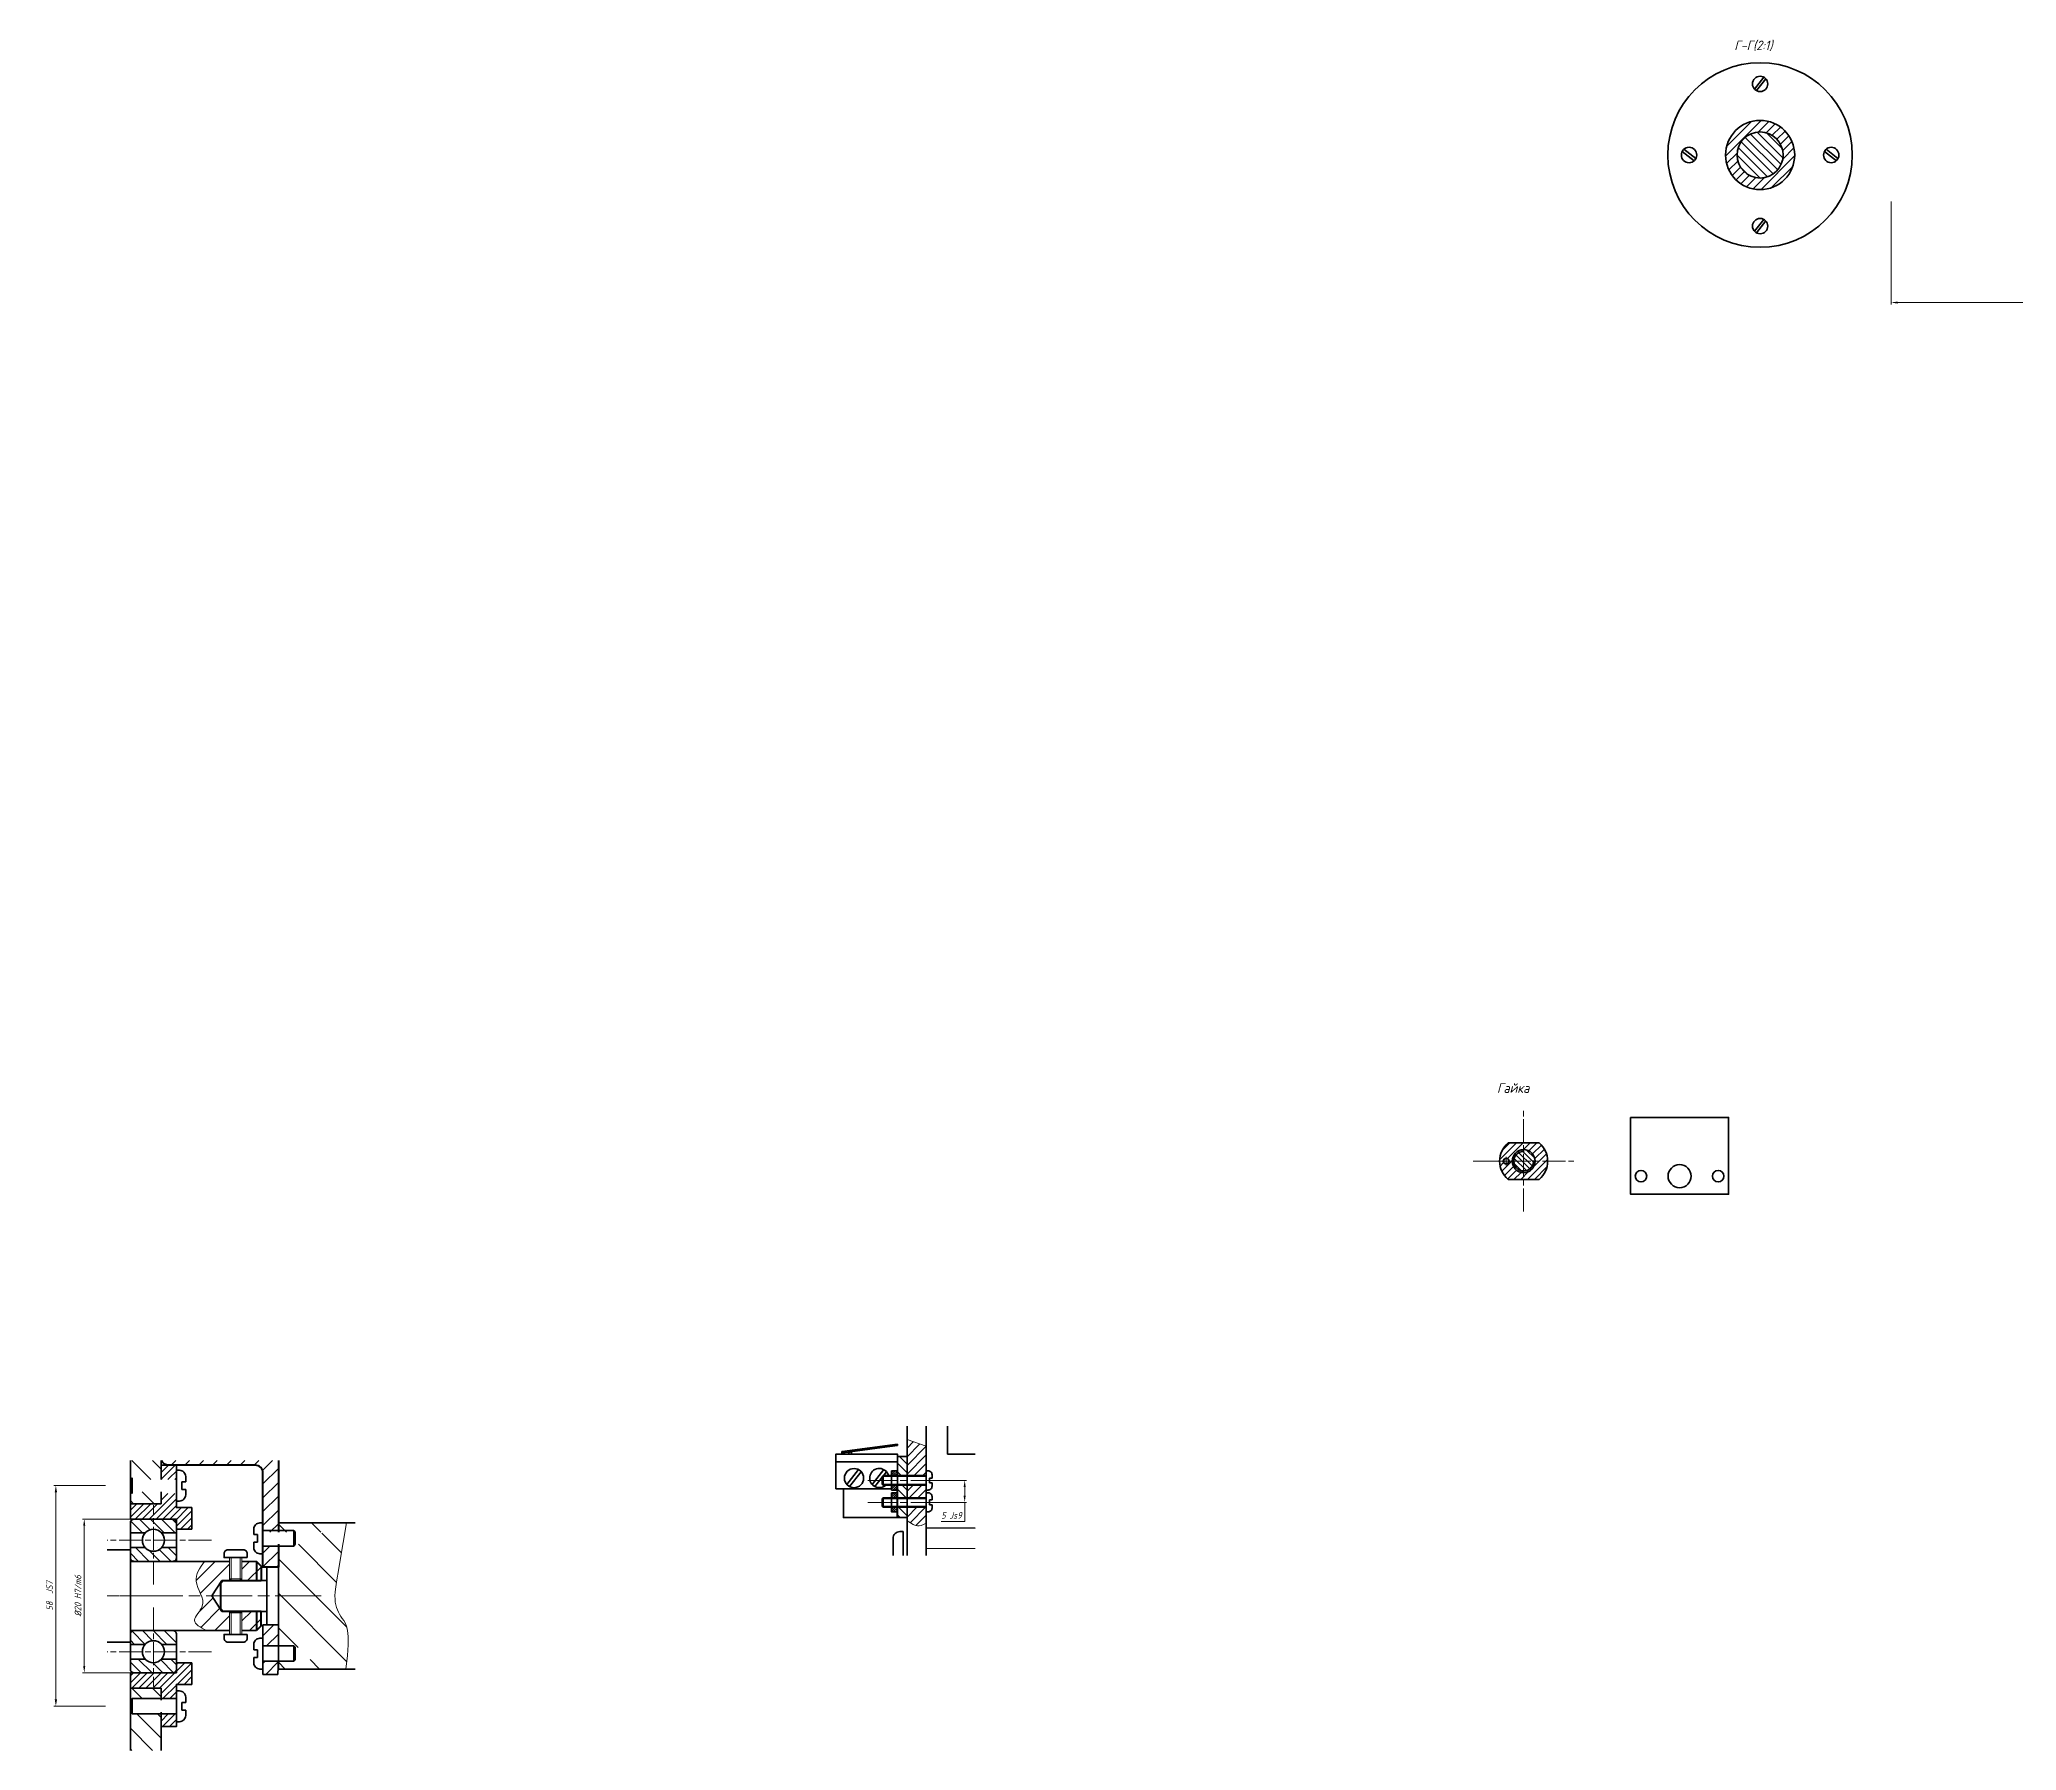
# Model space of a CAD drawing. Header units: millimetres. Extents: x -1043 to 2000, y -675 to 1302.
# Drawn here: x -1043 to -14, y -129 to 761 of the extents above; entities that cross this region are included whole.
import ezdxf

# ---------------------------------------------------------------- set-up
doc = ezdxf.new("R2010")
doc.units = ezdxf.units.MM
doc.linetypes.add('AM_ISO08W050', pattern=[18, 12, -1.5, 3, -1.5])
doc.linetypes.add('AM_ISO08W050x2', pattern=[9, 6, -0.75, 1.5, -0.75])
for name, color, linetype, lineweight in [('AM_0', 7, 'Continuous', 35), ('AM_0N', 7, 'Continuous', 15), ('AM_4', 3, 'Continuous', 15), ('AM_4N', 3, 'Continuous', 15), ('AM_5', 3, 'Continuous', 15), ('AM_6', 2, 'Continuous', 35), ('AM_7', 4, 'AM_ISO08W050', 15), ('AM_8', 1, 'Continuous', 15), ('основные', 7, 'Continuous', 35), ('оч жирные', 7, 'Continuous', 70), ('тонкие', 2, 'Continuous', 15)]:
    doc.layers.add(name, color=color, linetype=linetype, lineweight=lineweight)
doc.styles.get("Standard").update_dxf_attribs({"font": 'geniso.shx', "oblique": 15})
doc.dimstyles.new('AM_GOST$0', dxfattribs={"dimtxt": 3.5, "dimasz": 3.5, "dimexe": 1, "dimexo": 1, "dimgap": 1.5, "dimtad": 1, "dimtoh": 1, "dimtxsty": 'Standard', "dimcen": 0, "dimclrd": 256, "dimclre": 256, "dimclrt": 2, "dimadec": 0, "dimazin": 2, "dimtp": 0.1, "dimtm": 0.1, "dimtfac": 0.71, "dimtmove": 0, "dimatfit": 3, "dimfxl": 1, "dimtolj": 1, "dimlwd": -1, "dimlwe": -1, "dimarcsym": 1})
pattern_1 = [(45, (-519.0106, 515.6948), (-0.8980256, 0.8980256), [])]
pattern_2 = [(315, (-670.6802, 914.6167), (1.4142136, 1.4142136), [])]
pattern_3 = [(45, (-253.6205, -433.1247), (-0.8980256, 0.8980256), [])]
pattern_4 = [(45, (-253.62054, -433.12474), (-0.21213203, 0.21213203), [])]

# ---------------------------------------------------------------- blocks, each defined once
blk = doc.blocks.new('*U14')
at = {"layer": 'основные'}
for p, q in [((2.7, -3), (-3.5, 1.9)), ((3.5, -1.9), (-2.7, 3))]:
    blk.add_line(p, q, dxfattribs=at)
blk.add_circle((0, 0), 4, dxfattribs=at)
blk = doc.blocks.new('*U15')
at = {"layer": 'основные', "color": 0, "linetype": 'ByBlock', "lineweight": -2, "transparency": 16777216}
for p, rotation in [((1411.2, 761.7), 270.0000000000001), ((1448.2, 724.7), 180), ((1411.2, 687.7), 90.00000000000001)]:
    blk.add_blockref('*U14', p, dxfattribs=dict(at, rotation=rotation))
blk.add_blockref('*U14', (1374.2, 724.7), dxfattribs=at)
blk = doc.blocks.new('*D40')
at = {"layer": 'AM_5', "linetype": 'ByBlock', "transparency": 16777216}
for p, q in [((-79.6, 676.8), (-79.6, 623.3)), ((148.2, 676.8), (148.2, 623.3)), ((144.7, 624.3), (-76.1, 624.3))]:
    blk.add_line(p, q, dxfattribs=at)
at = {"layer": 'AM_5', "transparency": 16777216}
for points in [[(-76.1, 624.8), (-76.1, 623.7), (-79.6, 624.3)], [(144.7, 624.8), (144.7, 623.7), (148.2, 624.3)]]:
    blk.add_solid(points, dxfattribs=at)
at = {"layer": 'Defpoints', "color": 0, "transparency": 16777216}
for p in [(-79.6, 677.8), (148.2, 677.8), (-79.6, 624.3)]:
    blk.add_point(p, dxfattribs=at)
at = {"layer": 'AM_5', "color": 2, "transparency": 16777216, "insert": (34.3, 627.5), "char_height": 3.5, "attachment_point": 5}
blk.add_mtext('\\A1;230', dxfattribs=at)
blk = doc.blocks.new('GENZOOCBYQ3P5')
at = {"layer": 'AM_8'}
h = blk.add_hatch(dxfattribs=at)
h.set_pattern_fill('ANSI31', color=256, scale=1.2, angle=270, style=0)
h.set_pattern_definition([(315, (-710.963, 2939.867), (2.694077, 2.694077), [])])
h.paths.add_polyline_path([(-18.27, -37.7), (-18.27, -31.07), (-18.27, -28.21), (-25.82, -28.21), (-26.27, -27.77), (-26.27, -37.7)])
h.paths.add_polyline_path([(-18.27, -24.21), (-18.27, -21.51), (-26.27, -21.51), (-26.27, -24.64), (-25.82, -24.21)])
h.paths.add_polyline_path([(-18.27, 26.49), (-18.27, 29.63), (-25.82, 29.63), (-25.82, 29.19), (-26.27, 29.63), (-26.27, 26.49)])
h.paths.add_polyline_path([(-18.27, 32.76), (-18.27, 37.7), (-26.27, 37.7), (-26.27, 32.76), (-25.82, 33.19), (-25.82, 32.76)])
h = blk.add_hatch(dxfattribs=at)
h.set_pattern_fill('ANSI31', color=256, scale=0.4, angle=360, style=0)
h.set_pattern_definition(pattern_1)
h.paths.add_polyline_path([(-14.27, 32.76), (-14.27, 36.49), (-18.27, 36.49), (-18.27, 32.76)])
h.paths.add_polyline_path([(-15.27, 22.49, -0.414214), (-14.27, 21.49), (-14.27, 19.89), (-10.27, 19.89), (-10.27, 25.49), (-14.27, 25.49), (-14.27, 26.49), (-14.27, 29.19), (-18.27, 29.19), (-18.27, 26.49), (-20.17, 26.49), (-20.17, 22.49)])
h.paths.add_polyline_path([(-14.27, 33.19), (-14.27, 36.49), (-18.27, 36.49), (-18.27, 33.19)], flags=16)
h.paths.add_polyline_path([(-20.27, 22.49), (-20.27, 26.49), (-26.27, 26.49), (-26.27, 22.49)])
h.paths.add_polyline_path([(-14.27, -24.21), (-14.27, -21.51), (-14.27, -20.51), (-10.27, -20.51), (-10.27, -14.91), (-14.27, -14.91), (-14.27, -16.51, -0.414214), (-15.27, -17.51), (-20.17, -17.51), (-20.17, -21.51), (-18.27, -21.51), (-18.27, -24.21)])
h.paths.add_polyline_path([(-14.27, -31.51), (-14.27, -28.21), (-18.27, -28.21), (-18.27, -31.51)])
h.paths.add_polyline_path([(-20.27, -21.51), (-20.27, -17.51), (-26.27, -17.51), (-26.27, -21.51)])
h = blk.add_hatch(dxfattribs=at)
h.set_pattern_fill('ANSI31', color=256, scale=0.4, angle=360, style=0)
h.set_pattern_definition(pattern_1)
h.paths.add_polyline_path([(-14.27, 35.19), (-14.27, 36.49), (-18.27, 36.49), (-18.27, 33.19), (-14.27, 33.19)])
h = blk.add_hatch(dxfattribs=at)
h.set_pattern_fill('ANSI31', color=256, scale=0.8, angle=360)
h.set_pattern_definition([(45, (-710.963, 2939.867), (-1.7960512, 1.7960512), [])])
h.paths.add_polyline_path([(12.24, -10.51), (12.24, -5.01), (8.24, -5.01), (8.24, -10.41), (8.29, -10.51)])
h.paths.add_polyline_path([(12.24, 9.99), (12.24, 15.49), (8.29, 15.49), (8.24, 15.39), (8.24, 9.99)])
edge = h.paths.add_edge_path()
edge.add_line((12.24, 19.06), (12.24, 37.7))
edge.add_line((12.24, 37.7), (-18.11, 37.7))
edge.add_arc((-16.27, 38.49), 2, 203.4477, 270)
edge.add_line((-16.27, 36.49), (6.24, 36.49))
edge.add_arc((6.24, 34.49), 2, 0, 90, ccw=False)
edge.add_line((8.24, 34.49), (8.24, 19.59))
edge.add_line((8.24, 19.59), (8.54, 19.06))
edge.add_line((8.54, 19.06), (12.24, 19.06))
h.paths.add_polyline_path([(12.22, -14.51), (8.29, -14.51), (8.24, -14.61), (8.24, -17.91), (12.11, -17.91)])
h = blk.add_hatch(dxfattribs=at)
h.set_pattern_fill('_U', color=256, scale=2, angle=315, style=0, pattern_type=0)
h.set_pattern_definition(pattern_2)
edge = h.paths.add_edge_path()
edge.add_line((-26.27, 21.49), (-26.27, 18.91))
edge.add_line((-26.27, 18.91), (-22.4, 18.91))
edge.add_arc((-20.27, 16.99), 2.86, 402.0077, 497.9923, ccw=False)
edge.add_line((-18.15, 18.91), (-14.27, 18.91))
edge.add_line((-14.27, 18.91), (-14.27, 21.49))
edge.add_arc((-15.27, 21.49), 1, 360, 450)
edge.add_line((-15.27, 22.49), (-25.27, 22.49))
edge.add_arc((-25.27, 21.49), 1, 450, 540)
h = blk.add_hatch(dxfattribs=at)
h.set_pattern_fill('ANSI31', color=256, scale=2, angle=270)
h.set_pattern_definition([(315, (-710.963, 2939.867), (4.490128, 4.490128), [])])
h.paths.add_polyline_path([(23.44, -10.94), (24.34, -12.51), (23.44, -14.07), (12.24, -14.07), (12.24, -16.51), (29.83, -16.51), (30.23, -12.96), (30.41, -10.19), (30.4, -8.07), (30.26, -6.48), (30, -5.33), (29.66, -4.5), (29.28, -3.88), (28.89, -3.35), (28.52, -2.83), (28.18, -2.28), (27.87, -1.71), (27.6, -1.11), (27.37, -0.48), (27.19, 0.19), (27.06, 0.9), (26.99, 1.67), (26.98, 2.5), (27.05, 3.53), (27.21, 4.89), (27.48, 6.71), (27.88, 9.15), (28.42, 12.33), (29.11, 16.4), (29.99, 21.49), (12.24, 21.49), (12.24, 19.06), (23.44, 19.06), (24.34, 17.49), (23.44, 15.93), (16.66, 15.93), (16.24, 15.49), (12.24, 15.49), (12.24, -10.51), (16.24, -10.51), (16.66, -10.94)])
h = blk.add_hatch(dxfattribs=at)
h.set_pattern_fill('_U', color=256, scale=2, angle=315, style=0, pattern_type=0)
h.set_pattern_definition(pattern_2)
edge = h.paths.add_edge_path()
edge.add_line((-14.27, 12.49), (-14.27, 15.08))
edge.add_line((-14.27, 15.08), (-18.15, 15.08))
edge.add_arc((-20.27, 16.99), 2.86, 222.0077, 317.9923, ccw=False)
edge.add_line((-22.4, 15.08), (-26.27, 15.08))
edge.add_line((-26.27, 15.08), (-26.27, 12.49))
edge.add_arc((-25.27, 12.49), 1, 540, 630)
edge.add_line((-25.27, 11.49), (-15.27, 11.49))
edge.add_arc((-15.27, 12.49), 1, 270, 360)
h = blk.add_hatch(dxfattribs=at)
h.set_pattern_fill('ANSI31', color=256)
h.set_pattern_definition([(45, (-435.135, -297.869), (-2.245064, 2.245064), [])])
h.paths.add_polyline_path([(7.73, -5.31), (7.73, -1.51), (6.53, -1.51), (2.73, -1.51), (2.73, -1.93), (2.73, -5.76), (2.73, -6.18), (2.73, -6.51), (6.53, -6.51)])
h.paths.add_polyline_path([(7.73, 6.49), (7.73, 10.29), (6.53, 11.49), (2.73, 11.49), (2.73, 11.17), (2.73, 10.74), (2.73, 6.92), (2.73, 6.49), (6.53, 6.49)])
edge = h.paths.add_edge_path()
edge.add_spline(control_points=[(-7.75, 2.5), (-8.23, 3.78), (-10.14, 6.91), (-8.17, 9.8), (-7.01, 11.49)], knot_values=[0, 0, 0, 0, 1.96776, 4.763637, 4.763637, 4.763637, 4.763637], degree=3, periodic=0)
edge.add_line((-7.01, 11.49), (-0.47, 11.49))
edge.add_line((-0.47, 11.49), (-0.47, 11.17))
edge.add_line((-0.47, 11.17), (-0.47, 10.74))
edge.add_line((-0.47, 10.74), (-0.47, 6.92))
edge.add_line((-0.47, 6.92), (-0.47, 6.49))
edge.add_line((-0.47, 6.49), (-2.16, 6.49))
edge.add_line((-2.16, 6.49), (-2.42, 6.49))
edge.add_line((-2.42, 6.49), (-5.04, 2.5))
edge.add_line((-5.04, 2.5), (-7.75, 2.5))
edge = h.paths.add_edge_path()
edge.add_line((-0.47, -6.51), (-0.47, -6.18))
edge.add_line((-0.47, -6.18), (-0.47, -5.76))
edge.add_line((-0.47, -5.76), (-0.47, -1.93))
edge.add_line((-0.47, -1.93), (-0.47, -1.51))
edge.add_line((-0.47, -1.51), (-2.16, -1.51))
edge.add_line((-2.16, -1.51), (-2.42, -1.51))
edge.add_line((-2.42, -1.51), (-5.05, 2.5))
edge.add_line((-5.05, 2.5), (-7.75, 2.5))
edge.add_spline(control_points=[(-7.75, 2.5), (-7.42, 1.6), (-6.96, -0.65), (-11.18, -4.04), (-7.99, -5.68), (-6.39, -6.51)], knot_values=[4.763637, 4.763637, 4.763637, 4.763637, 6.139018, 8.229093, 10.320037, 10.320037, 10.320037, 10.320037], degree=3, periodic=0)
edge.add_line((-6.39, -6.51), (-0.47, -6.51))
h = blk.add_hatch(dxfattribs=at)
h.set_pattern_fill('_U', color=256, scale=2, angle=315, style=0, pattern_type=0)
h.set_pattern_definition(pattern_2)
edge = h.paths.add_edge_path()
edge.add_arc((-15.27, -7.51), 1, 360, 450)
edge.add_line((-15.27, -6.51), (-25.27, -6.51))
edge.add_arc((-25.27, -7.51), 1, 450, 540)
edge.add_line((-26.27, -7.51), (-26.27, -10.09))
edge.add_line((-26.27, -10.09), (-22.4, -10.09))
edge.add_arc((-20.27, -12.01), 2.86, 402.0077, 497.9923, ccw=False)
edge.add_line((-18.15, -10.09), (-14.27, -10.09))
edge.add_line((-14.27, -10.09), (-14.27, -7.51))
h = blk.add_hatch(dxfattribs=at)
h.set_pattern_fill('_U', color=256, scale=2, angle=315, style=0, pattern_type=0)
h.set_pattern_definition(pattern_2)
edge = h.paths.add_edge_path()
edge.add_line((-22.4, -13.92), (-26.27, -13.92))
edge.add_line((-26.27, -13.92), (-26.27, -16.51))
edge.add_arc((-25.27, -16.51), 1, 540, 630)
edge.add_line((-25.27, -17.51), (-15.27, -17.51))
edge.add_arc((-15.27, -16.51), 1, 270, 360)
edge.add_line((-14.27, -16.51), (-14.27, -13.92))
edge.add_line((-14.27, -13.92), (-18.15, -13.92))
edge.add_arc((-20.27, -12.01), 2.86, 222.0077, 317.9923, ccw=False)
at = {"layer": 'AM_0'}
for p, q in [((-26.27, 14.49), (-32.27, 14.49)), ((-26.27, -9.51), (-32.27, -9.51))]:
    blk.add_line(p, q, dxfattribs=at)
at = {"layer": 'AM_0N'}
for p, q in [((-1.87, 12.49), (-0.47, 12.49)), ((-0.47, 12.49), (-0.47, 11.17)), ((-0.47, 12.49), (2.73, 12.49)), ((-0.47, 11.17), (-0.47, 10.74)), ((-0.47, 10.74), (-0.47, 6.92)), ((2.73, 12.49), (4.13, 12.49)), ((2.73, 12.49), (2.73, 11.17)), ((2.73, 11.17), (2.73, 10.74)), ((2.73, 10.74), (2.73, 6.92)), ((-0.47, 6.92), (-0.04, 6.49)), ((2.73, 6.92), (-0.47, 6.92)), ((2.3, 6.49), (-0.04, 6.49)), ((2.73, 6.92), (2.3, 6.49)), ((-0.47, -1.93), (-0.04, -1.51)), ((-0.47, -5.76), (-0.47, -1.93)), ((2.73, -1.93), (-0.47, -1.93)), ((2.3, -1.51), (-0.04, -1.51)), ((2.73, -1.93), (2.3, -1.51)), ((2.73, -5.76), (2.73, -1.93)), ((-1.87, -7.51), (-0.47, -7.51)), ((-0.47, -6.18), (-0.47, -5.76)), ((-0.47, -7.51), (-0.47, -6.18)), ((-0.47, -7.51), (2.73, -7.51)), ((2.73, -6.18), (2.73, -5.76)), ((2.73, -7.51), (2.73, -6.18)), ((2.73, -7.51), (4.13, -7.51))]:
    blk.add_line(p, q, dxfattribs=at)
at = {"layer": 'AM_4'}
for p, q in [((29.99, 21.49), (29.11, 16.4)), ((29.11, 16.4), (28.42, 12.33)), ((28.42, 12.33), (27.88, 9.15)), ((-0.47, 6.92), (-0.47, 6.49)), ((2.73, 6.92), (2.73, 6.49)), ((27.48, 6.71), (27.21, 4.89)), ((27.88, 9.15), (27.48, 6.71)), ((27.05, 3.53), (26.98, 2.5)), ((26.98, 2.5), (26.99, 1.67)), ((26.99, 1.67), (27.06, 0.9)), ((27.21, 4.89), (27.05, 3.53)), ((27.06, 0.9), (27.19, 0.19)), ((27.19, 0.19), (27.37, -0.48)), ((-0.47, -1.93), (-0.47, -1.51)), ((2.73, -1.93), (2.73, -1.51)), ((27.37, -0.48), (27.6, -1.11)), ((27.6, -1.11), (27.87, -1.71)), ((27.87, -1.71), (28.18, -2.28)), ((28.18, -2.28), (28.52, -2.83)), ((28.52, -2.83), (28.89, -3.35)), ((28.89, -3.35), (29.28, -3.88)), ((29.28, -3.88), (29.66, -4.5)), ((29.66, -4.5), (30, -5.33)), ((30, -5.33), (30.26, -6.48)), ((30.41, -10.19), (30.23, -12.96)), ((30.26, -6.48), (30.4, -8.07)), ((30.4, -8.07), (30.41, -10.19)), ((30.23, -12.96), (29.83, -16.51))]:
    blk.add_line(p, q, dxfattribs=at)
at = {"layer": 'AM_4N'}
for p, q in [((-0.04, 6.49), (-0.04, 12.49)), ((2.3, 6.49), (2.3, 12.49)), ((-0.04, -1.51), (-0.04, -7.51)), ((2.3, -1.51), (2.3, -7.51))]:
    blk.add_line(p, q, dxfattribs=at)
at = {"layer": 'AM_7', "linetype": 'AM_ISO08W050x2'}
for p, q in [((-20.27, 5.49), (-20.27, 26.09)), ((-5.17, 16.99), (-32.27, 16.99)), ((-20.27, 2.49), (-32.27, 2.49)), ((-20.27, -0.51), (-20.27, -21.1)), ((-5.17, -12.01), (-32.27, -12.01)), ((-5.17, -12.01), (-32.27, -12.01))]:
    blk.add_line(p, q, dxfattribs=at)
at = {"layer": 'AM_7'}
blk.add_line((23.42, 2.49), (-32.27, 2.5), dxfattribs=at)
at = {"layer": 'основные'}
for p, q in [((-26.27, 37.7), (-26.27, 26.49)), ((-18.27, 37.7), (-18.27, 32.76)), ((-18.27, 36.49), (-18.27, 37.7)), ((-26.27, 32.76), (-25.82, 33.19)), ((-26.27, 29.63), (-26.27, 32.76)), ((-25.82, 29.19), (-25.82, 33.19)), ((-12.87, 30.19), (-12.87, 32.19)), ((-12.87, 32.19), (-11.87, 32.19)), ((-25.82, 29.19), (-26.27, 29.63)), ((-26.27, 26.49), (-18.27, 26.49)), ((-18.27, 26.49), (-18.27, 29.63)), ((-11.87, 30.19), (-12.87, 30.19)), ((-15.27, 22.49), (-18.27, 22.49)), ((-15.27, 22.49), (-14.27, 22.49)), ((-14.27, 22.49), (-14.27, 21.49)), ((-14.27, 21.49), (-14.27, 11.49)), ((-14.27, 15.08), (-14.27, 21.49)), ((-22.4, 18.91), (-26.27, 18.91)), ((-14.27, 18.91), (-18.15, 18.91)), ((-10.27, 19.89), (-14.27, 19.89)), ((6.84, 18.49), (5.84, 18.49)), ((5.84, 16.49), (6.84, 16.49)), ((6.84, 16.49), (6.84, 18.49)), ((8.24, 19.49), (16.24, 19.49)), ((16.24, 15.49), (8.24, 15.49)), ((16.24, 19.49), (16.24, 15.49)), ((16.66, 19.06), (16.24, 19.49)), ((16.24, 15.49), (16.66, 15.93)), ((16.66, 15.93), (16.66, 19.06)), ((-22.4, 15.08), (-26.27, 15.08)), ((-26.27, -9.51), (-26.27, 14.49)), ((-26.27, 11.49), (-0.47, 11.49)), ((-14.27, 15.08), (-18.15, 15.08)), ((2.73, 11.49), (6.53, 11.49)), ((-5.04, 2.5), (-2.42, 6.49)), ((-2.42, 6.49), (-2.16, 6.49)), ((-26.27, 2.49), (-26.27, -6.51)), ((-5.05, 2.49), (-2.42, -1.51)), ((12.24, 2.49), (12.24, -7.91)), ((-2.16, -1.51), (-2.42, -1.51)), ((12.24, -5.01), (8.24, -5.01)), ((8.24, -5.01), (8.24, -17.91)), ((-26.27, -6.51), (-0.47, -6.51)), ((-22.4, -10.09), (-26.27, -10.09)), ((-14.27, -10.09), (-18.15, -10.09)), ((2.73, -6.51), (6.53, -6.51)), ((-22.4, -13.92), (-26.27, -13.92)), ((-14.27, -13.92), (-18.15, -13.92)), ((6.84, -11.51), (5.84, -11.51)), ((5.84, -13.51), (6.84, -13.51)), ((6.84, -13.51), (6.84, -11.51)), ((8.24, -10.51), (16.24, -10.51)), ((16.24, -14.51), (8.24, -14.51)), ((12.11, -17.91), (12.24, -14.07)), ((16.24, -10.51), (16.24, -14.51)), ((16.66, -10.94), (16.24, -10.51)), ((16.24, -14.51), (16.66, -14.07)), ((16.66, -14.07), (16.66, -10.94)), ((-14.27, -17.51), (-15.37, -17.51)), ((-14.27, -16.51), (-14.27, -17.51)), ((8.24, -17.91), (12.11, -17.91)), ((-26.27, -21.51), (-26.27, -37.7)), ((-18.27, -21.51), (-26.27, -21.51)), ((-25.82, -24.21), (-26.27, -24.64)), ((-26.27, -24.64), (-26.27, -27.77)), ((-14.27, -24.21), (-25.82, -24.21)), ((-25.82, -24.21), (-25.82, -28.21)), ((-18.27, -21.51), (-18.27, -24.64)), ((-18.27, -24.64), (-18.27, -21.51)), ((-11.87, -25.21), (-12.87, -25.21)), ((-12.87, -25.21), (-12.87, -27.21)), ((-26.27, -27.77), (-25.82, -28.21)), ((-25.82, -28.21), (-14.27, -28.21)), ((-18.27, -31.07), (-18.27, -27.77)), ((-18.27, -27.77), (-18.27, -27.94)), ((-12.87, -27.21), (-11.87, -27.21)), ((-18.27, -37.7), (-18.27, -31.07))]:
    blk.add_line(p, q, dxfattribs=at)
for points in [[(-18.27, 32.76), (-18.27, 36.49), (-14.27, 36.49), (-14.27, 26.49), (-14.27, 25.49), (-10.27, 25.49), (-10.27, 19.89), (-14.27, 19.89), (-14.27, 21.49, 0.414214), (-15.27, 22.49), (-26.27, 22.49), (-26.27, 26.49)], [(-11.87, 32.19), (-11.87, 33.59, 0.414214), (-13.47, 35.19), (-14.27, 35.19), (-14.27, 27.19), (-13.47, 27.19, 0.414214), (-11.87, 28.79), (-11.87, 30.19)], [(-26.27, 12.49), (-26.27, 21.49, -0.414214), (-25.27, 22.49), (-15.27, 22.49, -0.414214), (-14.27, 21.49), (-14.27, 12.49, -0.414214), (-15.27, 11.49), (-25.27, 11.49, -0.414214), (-26.27, 12.49, -1.655741)], [(5.84, 18.49), (5.84, 19.89, -0.414214), (7.44, 21.49), (8.24, 21.49), (8.24, 13.49), (7.44, 13.49, -0.414214), (5.84, 15.09), (5.84, 16.49)], [(-26.27, -7.51), (-26.27, -16.51, 0.414214), (-25.27, -17.51), (-15.27, -17.51, 0.414214), (-14.27, -16.51), (-14.27, -7.51, 0.414214), (-15.27, -6.51), (-25.27, -6.51, 0.414214), (-26.27, -7.51, 1.655741)], [(5.84, -11.51), (5.84, -10.11, -0.414214), (7.44, -8.51), (8.24, -8.51), (8.24, -16.51), (7.44, -16.51, -0.414214), (5.84, -14.91), (5.84, -13.51)], [(-18.27, -27.77), (-18.27, -31.51), (-14.27, -31.51), (-14.27, -21.51), (-14.27, -20.51), (-10.27, -20.51), (-10.27, -14.91), (-14.27, -14.91), (-14.27, -16.51, -0.414214), (-15.27, -17.51), (-26.27, -17.51), (-26.27, -21.51)], [(-11.87, -27.21), (-11.87, -28.61, -0.414214), (-13.47, -30.21), (-14.27, -30.21), (-14.27, -22.21), (-13.47, -22.21, -0.414214), (-11.87, -23.81), (-11.87, -25.21)]]:
    blk.add_lwpolyline(points, format="xyb", dxfattribs=at)
for points in [[(-26.27, 22.49), (-26.27, 26.49), (-18.27, 26.49), (-18.27, 29.63)], [(12.24, 19.06), (12.24, 21.49), (32.27, 21.49)], [(32.27, -16.51), (12.24, -16.51), (12.24, 15.93)], [(7.73, 6.49), (9.24, 6.49), (9.24, -1.51), (7.73, -1.51)], [(-26.27, -17.51), (-26.27, -21.51), (-18.27, -21.51), (-18.27, -24.64)], [(-18.27, -31.51), (-18.27, -35.51), (-18.27, -37.7)]]:
    blk.add_lwpolyline(points, dxfattribs=at)
for points in [[(4.13, 12.49), (-1.87, 12.49), (-1.87, 13.49, -0.414214), (-0.87, 14.49), (3.13, 14.49, -0.414214), (4.13, 13.49)], [(4.13, -7.51), (-1.87, -7.51), (-1.87, -8.51, 0.414214), (-0.87, -9.51), (3.13, -9.51, 0.414214), (4.13, -8.51)]]:
    blk.add_lwpolyline(points, format="xyb", close=True, dxfattribs=at)
blk.add_lwpolyline([(12.24, 9.99), (12.24, -5.01), (9.24, -5.01), (9.24, 9.99)], close=True, dxfattribs=at)
for centre in [(-20.27, 16.99), (-20.27, -12.01)]:
    blk.add_circle(centre, 2.86, dxfattribs=at)
blk.add_arc((-15.27, 21.49), 1, 0, 90, dxfattribs=at)
blk.add_arc((-15.27, 21.49), 1, 0, 90, dxfattribs=at)
at = {"layer": 'оч жирные'}
for p, q in [((12.24, 37.7), (12.24, 19.06)), ((7.73, 10.29), (6.53, 11.49)), ((6.53, 11.49), (6.53, 6.49)), ((7.73, 10.29), (7.73, 6.49)), ((6.53, -1.51), (6.53, -6.51)), ((7.73, -5.31), (7.73, -1.51)), ((7.73, -5.31), (6.53, -6.51))]:
    blk.add_line(p, q, dxfattribs=at)
blk.add_lwpolyline([(12.24, 15.93), (12.24, 9.99), (8.24, 9.99), (8.24, 34.49, 0.414214), (6.24, 36.49), (-16.27, 36.49, -0.298837), (-18.11, 37.7)], format="xyb", dxfattribs=at)
for points in [[(-2.76, 0.73), (-2.76, 5.89), (-2.16, 6.49), (7.73, 6.49)], [(7.73, -1.51), (-2.16, -1.51), (-2.76, -0.91), (-2.76, 0.73)]]:
    blk.add_lwpolyline(points, dxfattribs=at)
at = {"layer": 'тонкие'}
blk.add_open_spline([(-7.01, 11.49), (-8.17, 9.8), (-10.71, 6.08), (-5.47, 0.55), (-11.18, -4.04), (-7.99, -5.68), (-6.39, -6.51)], degree=3, knots=[0, 0, 0, 0, 2.795877, 6.139018, 8.229093, 10.320037, 10.320037, 10.320037, 10.320037], dxfattribs=at)
blk = doc.blocks.new('*D51')
at = {"layer": 'AM_5', "linetype": 'ByBlock', "transparency": 16777216}
for p, q in [((-984.9, -8.7), (-1020.9, -8.7)), ((-1019.9, -12.2), (-1019.9, -85.2)), ((-984.9, -88.7), (-1020.9, -88.7))]:
    blk.add_line(p, q, dxfattribs=at)
at = {"layer": 'AM_5', "transparency": 16777216}
for points in [[(-1020.5, -12.2), (-1019.4, -12.2), (-1019.9, -8.7)], [(-1020.5, -85.2), (-1019.4, -85.2), (-1019.9, -88.7)]]:
    blk.add_solid(points, dxfattribs=at)
at = {"layer": 'Defpoints', "color": 0, "transparency": 16777216}
for p in [(-983.9, -8.7), (-1019.9, -88.7), (-983.9, -88.7)]:
    blk.add_point(p, dxfattribs=at)
at = {"layer": 'AM_5', "color": 2, "transparency": 16777216, "insert": (-1023.2, -48.7), "char_height": 3.5, "attachment_point": 5, "rotation": 90}
blk.add_mtext('\\A1;%%C20{}{\\C2; H7/m6}', dxfattribs=at)
blk = doc.blocks.new('*D52')
at = {"layer": 'AM_5', "linetype": 'ByBlock', "transparency": 16777216}
for p, q in [((-1008.9, 8.7), (-1035.7, 8.7)), ((-1034.7, 5.2), (-1034.7, -102.6)), ((-1008.9, -106.1), (-1035.7, -106.1))]:
    blk.add_line(p, q, dxfattribs=at)
at = {"layer": 'AM_5', "transparency": 16777216}
for points in [[(-1035.3, 5.2), (-1034.1, 5.2), (-1034.7, 8.7)], [(-1035.3, -102.6), (-1034.1, -102.6), (-1034.7, -106.1)]]:
    blk.add_solid(points, dxfattribs=at)
at = {"layer": 'Defpoints', "color": 0, "transparency": 16777216}
for p in [(-1007.9, 8.7), (-1034.7, -106.1), (-1007.9, -106.1)]:
    blk.add_point(p, dxfattribs=at)
at = {"layer": 'AM_5', "color": 2, "transparency": 16777216, "insert": (-1038, -48.7), "char_height": 3.5, "attachment_point": 5, "rotation": 90}
blk.add_mtext('\\A1;58 {}{\\C2; JS7}', dxfattribs=at)
blk = doc.blocks.new('GENZOOOA0R3P5')
at = {"layer": 'AM_8'}
h = blk.add_hatch(dxfattribs=at)
h.set_pattern_fill('ANSI31', color=256, scale=0.4, style=0)
h.set_pattern_definition(pattern_3)
h.paths.add_polyline_path([(5.62, 9.3), (4.86, 9.56), (3.88, 9.77), (3.03, 10.13), (2.2, 10.39), (1.62, 10.52), (1.62, 3.15), (5.62, 3.15)])
h.paths.add_polyline_path([(4.98, -7.09), (5.62, -6.73), (5.62, -5.17), (5.62, -3.44), (1.62, -3.44), (1.62, -4.4), (1.62, -5.57), (1.62, -5.99), (1.84, -6.36), (3.71, -7.28)])
h = blk.add_hatch(dxfattribs=at)
h.set_pattern_fill('_U', color=256, scale=0.3, angle=45, style=0, pattern_type=0)
h.set_pattern_definition(pattern_4)
h.paths.add_polyline_path([(-1.58, 3.15), (-0.38, 3.15), (-0.38, 4.15), (-1.58, 4.15)])
h = blk.add_hatch(dxfattribs=at)
h.set_pattern_fill('ANSI31', color=256, scale=0.4, angle=90, style=0)
h.set_pattern_definition([(135, (-253.6205, -433.1247), (-0.8980256, -0.8980256), [])])
h.paths.add_polyline_path([(1.62, 7.12), (-0.38, 7.12), (-0.38, 3.15), (1.62, 3.15)])
h.paths.add_polyline_path([(1.62, 1.15), (-0.38, 1.15), (-0.38, -1.44), (1.62, -1.44)])
h.paths.add_polyline_path([(-0.38, -5.57), (1.62, -5.57), (1.62, -3.44), (-0.38, -3.44), (-0.38, -4.4)])
h = blk.add_hatch(dxfattribs=at)
h.set_pattern_fill('_U', color=256, scale=0.3, angle=45, style=0, pattern_type=0)
h.set_pattern_definition(pattern_4)
h.paths.add_polyline_path([(-0.38, 0.42), (-0.38, 1.15), (-1.58, 1.15), (-1.58, 0.15), (-0.38, 0.15)])
h = blk.add_hatch(dxfattribs=at)
h.set_pattern_fill('ANSI31', color=256, scale=0.4, style=0)
h.set_pattern_definition(pattern_3)
h.paths.add_polyline_path([(5.62, -0.4), (5.62, 1.15), (1.62, 1.15), (1.62, -1.44), (5.62, -1.44)])
h = blk.add_hatch(dxfattribs=at)
h.set_pattern_fill('_U', color=256, scale=0.3, angle=45, style=0, pattern_type=0)
h.set_pattern_definition(pattern_4)
h.paths.add_polyline_path([(-1.58, -0.4), (-1.58, -1.44), (-0.38, -1.44), (-0.38, -0.4)])
h = blk.add_hatch(dxfattribs=at)
h.set_pattern_fill('_U', color=256, scale=0.3, angle=45, style=0, pattern_type=0)
h.set_pattern_definition(pattern_4)
h.paths.add_polyline_path([(-1.58, -4.4), (-0.38, -4.4), (-0.38, -3.44), (-1.58, -3.44)])
at = {"layer": 'AM_4'}
for p, q in [((-3.56, 2.94), (5.62, 2.94)), ((-3.56, 1.37), (5.62, 1.37)), ((-3.56, -1.65), (5.62, -1.65)), ((-3.56, -3.22), (5.62, -3.22))]:
    blk.add_line(p, q, dxfattribs=at)
for points in [[(1.62, 10.69), (5.62, 9.3)], [(5.62, -6.73), (5.03, -7), (4.55, -7.2), (4.15, -7.3), (3.78, -7.3), (3.38, -7.2), (2.92, -6.99), (2.35, -6.67), (1.62, -6.23)]]:
    blk.add_lwpolyline(points, dxfattribs=at)
at = {"layer": 'AM_7', "linetype": 'AM_ISO08W050x2'}
for p, q in [((-6.56, 2.15), (10.05, 2.15)), ((-6.56, -2.44), (9.98, -2.44))]:
    blk.add_line(p, q, dxfattribs=at)
at = {"layer": 'AM_7'}
blk.add_line((15.77, -12), (5.62, -12), dxfattribs=at)
at = {"layer": 'основные'}
for p, q in [((1.62, -13.48), (1.62, 13.48)), ((5.62, 13.48), (5.62, -10.57)), ((-11.86, 8.19), (-0.38, 9.68)), ((-0.38, 9.68), (-0.38, 9.41)), ((-11.93, 7.64), (-11.93, 8.19)), ((-11.93, 8.19), (-11.86, 8.19)), ((-8.45, 4.4), (-10.9, 1.31)), ((-10.52, 7.83), (-10.52, 7.64)), ((-10.52, 7.64), (-9.92, 7.64)), ((-9.92, 7.64), (-9.92, 7.83)), ((-3.19, 4.4), (-5.64, 1.31)), ((-10.36, 0.89), (-7.91, 3.97)), ((-5.1, 0.89), (-3.56, 2.82)), ((-3.38, 3.06), (-2.65, 3.97)), ((6.82, 2.65), (6.32, 2.65)), ((6.32, 2.65), (6.32, 1.65)), ((6.32, 1.65), (6.82, 1.65)), ((6.82, -1.9), (6.32, -1.9)), ((6.32, -1.9), (6.32, -2.9)), ((6.32, -2.9), (6.82, -2.9)), ((0.82, -13.48), (0.82, -8.5)), ((5.62, -13.42), (5.62, -13.48)), ((5.62, -13.42), (5.62, -13.48))]:
    blk.add_line(p, q, dxfattribs=at)
for points in [[(15.77, 7.62), (10.05, 7.62), (10.05, 13.48)], [(-11.78, 7.64), (-11.78, 7.93), (-4.58, 8.87), (-0.38, 9.41)], [(-1.58, 0.42), (-13.18, 0.42), (-13.18, 7.64), (-0.38, 7.64), (-0.38, 0.42)], [(-1.58, 0.42), (-13.18, 0.42), (-13.18, 6.02), (-0.38, 6.02), (-0.38, 0.42)], [(-0.38, 7.64), (-0.43, -5.57), (-11.62, -5.57), (-11.62, 0.42)], [(5.62, 1.15), (-3.38, 1.15), (-3.56, 1.37), (-3.56, 2.94), (-3.38, 3.15), (-3.38, 1.15), (-3.38, 3.15), (5.62, 3.15)], [(5.62, -3.44), (-3.38, -3.44), (-3.56, -3.22), (-3.56, -1.65), (-3.38, -1.44), (-3.38, -3.44), (-3.38, -1.44), (5.62, -1.44)], [(15.77, -7.78), (5.62, -7.71), (5.62, -13.42)]]:
    blk.add_lwpolyline(points, dxfattribs=at)
for points in [[(-13.18, 7.64), (-0.38, 7.64), (-0.38, 6.02), (-13.18, 6.02)], [(-1.58, 4.15), (-0.38, 4.15), (-0.38, 0.15), (-1.58, 0.15)], [(-0.38, 7.12), (1.62, 7.12), (1.62, -5.57), (-0.38, -5.57)], [(-1.58, -0.4), (-0.38, -0.4), (-0.38, -4.4), (-1.58, -4.4)]]:
    blk.add_lwpolyline(points, close=True, dxfattribs=at)
for points in [[(6.82, 2.65), (6.82, 3.35, 0.414214), (6.02, 4.15), (5.62, 4.15), (5.62, 0.15), (6.02, 0.15, 0.414214), (6.82, 0.95), (6.82, 1.65)], [(6.82, -1.9), (6.82, -1.2, 0.414214), (6.02, -0.4), (5.62, -0.4), (5.62, -4.4), (6.02, -4.4, 0.414214), (6.82, -3.6), (6.82, -2.9)], [(0.82, -8.5), (0.12, -8.5, 0.414214), (-1.28, -9.9), (-1.28, -13.48, 0.414214)]]:
    blk.add_lwpolyline(points, format="xyb", dxfattribs=at)
blk.add_circle((-9.41, 2.64), 2, dxfattribs=at)
for centre, radius, start, end in [((-10.22, 7.83), 0.3, 360, 180), ((-4.15, 2.64), 2, 14.7617, 311.8237)]:
    blk.add_arc(centre, radius, start, end, dxfattribs=at)
blk = doc.blocks.new('*D59')
at = {"layer": 'AM_5', "linetype": 'ByBlock', "transparency": 16777216}
for p, q in [((-579, 11.4), (-560.7, 11.4)), ((-561.7, 7.9), (-561.7, 3.4)), ((-579, -0.1), (-560.7, -0.1)), ((-561.7, -10), (-573.9, -10)), ((-561.7, -0.1), (-561.7, -10))]:
    blk.add_line(p, q, dxfattribs=at)
at = {"layer": 'AM_5', "transparency": 16777216}
for points in [[(-562.3, 7.9), (-561.2, 7.9), (-561.7, 11.4)], [(-562.3, 3.4), (-561.2, 3.4), (-561.7, -0.1)]]:
    blk.add_solid(points, dxfattribs=at)
at = {"layer": 'Defpoints', "color": 0, "transparency": 16777216}
for p in [(-580, 11.4), (-580, -0.1), (-561.7, -0.1)]:
    blk.add_point(p, dxfattribs=at)
at = {"layer": 'AM_5', "color": 2, "transparency": 16777216, "insert": (-568.6, -6.8), "char_height": 3.5, "attachment_point": 5}
blk.add_mtext('\\A1;5 Js9', dxfattribs=at)

msp = doc.modelspace()

# ---------------------------------------------------------------- hatches: boundary and pattern name
at = {"layer": 'AM_8'}
h = msp.add_hatch(dxfattribs=at)
h.set_pattern_fill('ANSI31', color=256)
h.set_pattern_definition([(45, (-1558.9576, -23.6528), (-2.245064, 2.245064), [])])
h.paths.add_polyline_path([(-165.779, 701.046, 1), (-129.779, 701.046, 1)])
h.paths.add_polyline_path([(-135.779, 701.046, -1), (-159.779, 701.046, -1)], flags=16)
h = msp.add_hatch(dxfattribs=at)
h.set_pattern_fill('ANSI31', color=256, angle=90)
h.set_pattern_definition([(135, (-1558.9576, -23.6528), (-2.245064, -2.245064), [])])
h.paths.add_polyline_path([(-159.779, 701.046, 1), (-135.779, 701.046, 1)])
h = msp.add_hatch(dxfattribs=at)
h.set_pattern_fill('_U', color=256, scale=2.5, angle=45, style=0, pattern_type=0)
h.set_pattern_definition([(45, (-906.0157, -112.1365), (-1.767767, 1.767767), [])])
edge = h.paths.add_edge_path()
edge.add_line((-278.959, 167.997), (-262.711, 167.997))
edge.add_arc((-270.835, 177.497), 12.5, 310.535802, 409.464198)
edge.add_line((-262.711, 186.997), (-278.959, 186.997))
edge.add_arc((-270.835, 177.497), 12.5, 130.535802, 229.464198)
edge = h.paths.add_edge_path(flags=16)
edge.add_arc((-279.914, 177.497), 1.5, -293.19398, 11.459156, ccw=False)
edge.add_arc((-279.914, 177.497), 1.5, 11.459156, 66.80602, ccw=False)
edge = h.paths.add_edge_path(flags=16)
edge.add_arc((-270.835, 177.497), 6, -227.670037, 11.459156, ccw=False)
edge.add_arc((-270.835, 177.497), 6, 11.459156, 132.329963, ccw=False)
h = msp.add_hatch(dxfattribs=at)
h.set_pattern_fill('ANSI31', color=256, scale=0.6, angle=90, style=0)
h.set_pattern_definition([(135, (-906.0157, -112.1365), (-1.3470384, -1.3470384), [])])
h.paths.add_polyline_path([(-270.835, 182.597, 0.41421356), (-275.935, 177.497), (-275.092, 177.497), (-270.835, 177.497)], flags=17)
h.paths.add_polyline_path([(-265.735, 177.497), (-270.835, 177.497), (-270.835, 172.397, 0.41421356)], flags=17)
h.paths.add_polyline_path([(-270.835, 183.497), (-270.835, 177.497), (-265.735, 177.497), (-264.835, 177.497, 0.41421356)])
h.paths.add_polyline_path([(-270.835, 177.497), (-275.092, 177.497), (-275.935, 177.497, 0.41421356), (-270.835, 172.397)], flags=17)
h.paths.add_polyline_path([(-275.935, 177.497), (-276.835, 177.497, 0.41421356), (-270.835, 171.497), (-270.835, 172.397, -0.41421356)])
h.paths.add_polyline_path([(-270.835, 182.597), (-270.835, 183.497, 0.41421356), (-276.835, 177.497), (-275.935, 177.497, -0.41421356)])
h.paths.add_polyline_path([(-264.835, 177.497), (-265.735, 177.497, -0.41421356), (-270.835, 172.397), (-270.835, 171.497, 0.41421356)])

# ---------------------------------------------------------------- linework, layer by layer
at = {"layer": 'AM_6'}
for centre, radius, start, end in [((-279.916, 177.5), 1.374, 85.803999, 5.354277), ((-270.835, 177.497), 5.1, 87.1178, 4.47342)]:
    msp.add_arc(centre, radius, start, end, dxfattribs=at)
at = {"layer": 'AM_7'}
for p, q in [((-270.835, 151.301), (-270.835, 203.693)), ((-297.031, 177.497), (-244.639, 177.497))]:
    msp.add_line(p, q, dxfattribs=at)
at = {"layer": 'AM_7', "linetype": 'AM_ISO08W050x2'}
for p, q in [((-284.736, 177.497), (-275.092, 177.497)), ((-279.914, 175.304), (-279.914, 179.821))]:
    msp.add_line(p, q, dxfattribs=at)
at = {"layer": 'основные'}
for p, q in [((-262.711, 186.997), (-278.959, 186.997)), ((-262.711, 167.997), (-278.959, 167.997))]:
    msp.add_line(p, q, dxfattribs=at)
msp.add_lwpolyline([(-215.175, 200.242), (-164.175, 200.242), (-164.175, 160.242), (-215.175, 160.242)], close=True, dxfattribs=at)
for centre, radius in [((-147.779, 701.046), 48), ((-147.779, 701.046), 18), ((-147.779, 701.046), 12), ((-279.914, 177.497), 1.5), ((-270.835, 177.497), 6), ((-189.675, 169.69), 6), ((-209.763, 169.69), 3), ((-169.586, 169.69), 3)]:
    msp.add_circle(centre, radius, dxfattribs=at)
for start, end in [(130.535802, 229.464198), (310.535802, 49.464198)]:
    msp.add_arc((-270.835, 177.497), 12.5, start, end, dxfattribs=at)

# ---------------------------------------------------------------- block references
at = {"layer": 'AM_0'}
for name, p, xscale, yscale, zscale in [('GENZOOOA0R3P5', (-595.78, 5.992), 2.5, 2.5, 2.5), ('GENZOOCBYQ3P5', (-943.404, -53.736), 2, 2, 2)]:
    msp.add_blockref(name, p, dxfattribs=dict(at, xscale=xscale, yscale=yscale, zscale=zscale))
at = {"layer": 'основные'}
msp.add_blockref('*U15', (-1558.958, -23.653), dxfattribs=at)

# ---------------------------------------------------------------- texts
at = {"layer": 'основные', "char_height": 5}
for s, insert, attachment_point in [('Г-Г(2:1)', (-161.215, 760.606), 1), ('Гайка', (-284.695, 213.046), 7)]:
    msp.add_mtext(s, dxfattribs=dict(at, insert=insert, attachment_point=attachment_point))

# ---------------------------------------------------------------- dimensions: what is measured, and where the dimension line sits
at = {"layer": 'AM_5'}
dim = msp.add_linear_dim(base=(-79.554, 624.25), p1=(148.175, 677.75), p2=(-79.554, 677.75), text='230', dimstyle='AM_GOST$0', override={"dimpost": ''}, dxfattribs=at)
dim.commit()
dim.dimension.update_dxf_attribs({"geometry": '*D40', "text_midpoint": (34.311, 627.501)})
dim = msp.add_linear_dim(base=(-561.744, -0.104), p1=(-579.973, 11.374), p2=(-579.973, -0.104), angle=90, text='5 Js9', dimstyle='AM_GOST$0', override={"dimlfac": 0.4}, dxfattribs=at)
dim.commit()
dim.dimension.update_dxf_attribs({"geometry": '*D59', "text_midpoint": (-568.578, -10.021), "dimtype": 160})
for base, p1, p2, text, picture, middle in [((-1034.732, -106.147), (-1007.947, 8.653), (-1007.947, -106.147), '58 {}{\\C2; JS7}', '*D52', (-1037.982, -48.747)), ((-1019.947, -88.747), (-983.947, -8.747), (-983.947, -88.747), '%%C20{}{\\C2; H7/m6}', '*D51', (-1023.198, -48.747))]:
    dim = msp.add_linear_dim(base=base, p1=p1, p2=p2, angle=90, text=text, dimstyle='AM_GOST$0', override={"dimlfac": 0.5, "dimtp": 0.1, "dimtm": 0.1, "dimtdec": 3, "dimtzin": 8}, dxfattribs=at)
    dim.commit()
    dim.dimension.update_dxf_attribs({"geometry": picture, "text_midpoint": middle})

doc.saveas('drawing.dxf')
